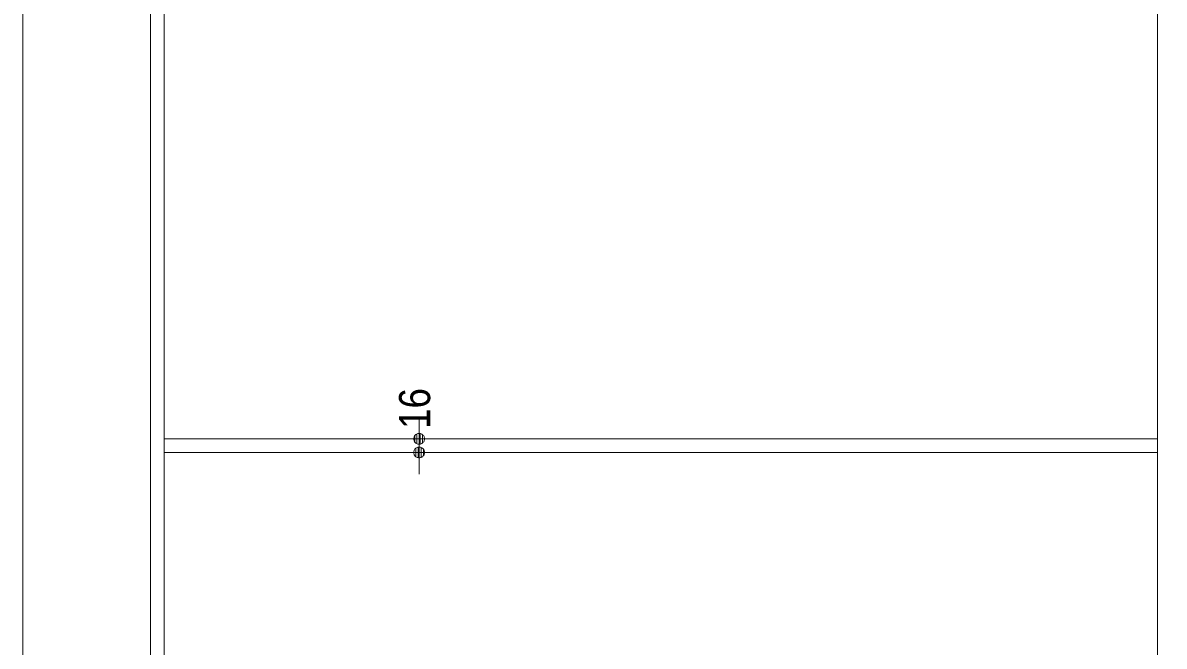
# Model space of a CAD drawing. Units: millimetres, scale not verified. Extents: x -6062 to 6062, y -3045 to 3045.
# Drawn here: x -5788 to -4446, y -704 to 29 of the extents above; entities that cross this region are included whole.
import ezdxf
from ezdxf.enums import TextEntityAlignment as Align

# ---------------------------------------------------------------- set-up
doc = ezdxf.new("R2010")
doc.units = ezdxf.units.MM
doc.header["$LTSCALE"] = 20
for name, color, linetype, lineweight in [('0-0_1図面枠', 7, 'Continuous', 9), ('0-2_3一般', 7, 'Continuous', 9), ('0-4_0', 7, 'Continuous', 9), ('0-5_2寸法-2', 7, 'Continuous', 9)]:
    doc.layers.add(name, color=color, linetype=linetype, lineweight=lineweight)
doc.styles.add('ＭＳ Ｐゴシック', font='')
doc.styles.get('ＭＳ Ｐゴシック').set_extended_font_data('MS PGothic')

# ---------------------------------------------------------------- blocks, each defined once
blk = doc.blocks.new('グループ-70')
at = {"layer": '0-2_3一般'}
blk.add_line((-77000, 7000), (-77000, -40000), dxfattribs=at)
blk = doc.blocks.new('グループ-71')
at = {"layer": '0-2_3一般'}
for p, q in [((-76680, -39740), (-76680, 6140)), ((-53320, -39740), (-53320, 6140)), ((-53320, 6140), (-53320, -39740)), ((-53320, -9200), (-76680, -9200)), ((-53320, -9520), (-76680, -9520))]:
    blk.add_line(p, q, dxfattribs=at)
blk.add_lwpolyline([(-77000, -39740), (-77000, 6140), (-53000, 6140)], dxfattribs=at)
blk = doc.blocks.new('グループ-72')
at = {"layer": '0-2_3一般'}
for name in ['グループ-70', 'グループ-71']:
    blk.add_blockref(name, (0, 0), dxfattribs=at)
blk = doc.blocks.new('_Dot')
at = {"layer": '0-4_0'}
for p, q in [((-10, 0), (-20, 0)), ((9.78, 2), (-9.78, 2)), ((7.99, 6), (-7.99, 6)), ((9.16, -3.98), (-9.16, -3.98)), ((6, -7.98), (-6, -7.98))]:
    blk.add_line(p, q, dxfattribs=at)
for points in [[(10, 0), (9.92, 1.25), (9.69, 2.49), (9.3, 3.68), (8.76, 4.82), (8.09, 5.88), (7.29, 6.85), (6.37, 7.71), (5.36, 8.44), (4.26, 9.05), (3.09, 9.51), (1.87, 9.82), (0.63, 9.98), (-0.63, 9.98), (-1.87, 9.82), (-3.09, 9.51), (-4.26, 9.05), (-5.36, 8.44), (-6.37, 7.71), (-7.29, 6.85), (-8.09, 5.88), (-8.76, 4.82), (-9.3, 3.68), (-9.69, 2.49), (-9.92, 1.25), (-10, 0), (0, 0)], [(-10, 0), (-9.92, -1.25), (-9.69, -2.49), (-9.3, -3.68), (-8.76, -4.82), (-8.09, -5.88), (-7.29, -6.85), (-6.37, -7.71), (-5.36, -8.44), (-4.26, -9.05), (-3.09, -9.51), (-1.87, -9.82), (-0.63, -9.98), (0.63, -9.98), (1.87, -9.82), (3.09, -9.51), (4.26, -9.05), (5.36, -8.44), (6.37, -7.71), (7.29, -6.85), (8.09, -5.88), (8.76, -4.82), (9.3, -3.68), (9.69, -2.49), (9.92, -1.25), (10, 0), (0, 0)]]:
    blk.add_lwpolyline(points, close=True, dxfattribs=at)
blk = doc.blocks.new('グループ-81')
at = {"layer": '0-0_1図面枠'}
blk.add_lwpolyline([(-80000, 55400), (80000, 55400), (80000, -55400), (-80000, -55400)], close=True, dxfattribs=at)
blk = doc.blocks.new('図面枠')
at = {"layer": '0-0_1図面枠'}
blk.add_blockref('グループ-81', (0, 0), dxfattribs=at)

msp = doc.modelspace()

# ---------------------------------------------------------------- linework, layer by layer
at = {"layer": '0-5_2寸法-2'}
for p, q in [((-5321.5, -447.29), (-5321.5, -434.58)), ((-5321.5, -460), (-5321.5, -476)), ((-5301.5, -460), (-5301.3, -460)), ((-5301.5, -476), (-5301.3, -476)), ((-5321.5, -488.71), (-5321.5, -501.42))]:
    msp.add_line(p, q, dxfattribs=at)

# ---------------------------------------------------------------- block references
at = {"layer": '0-0_1図面枠', "xscale": 0.05, "yscale": 0.05}
msp.add_blockref('図面枠', (-1787.5, 0), dxfattribs=at)
at = {"layer": '0-2_3一般', "xscale": 0.05, "yscale": 0.05}
msp.add_blockref('グループ-72', (-1787.5, 0), dxfattribs=at)
at = {"layer": '0-5_2寸法-2', "xscale": 0.6356201, "yscale": 0.6356201}
for p, rotation in [((-5321.5, -460), 270), ((-5321.5, -476), 90)]:
    msp.add_blockref('_Dot', p, dxfattribs=dict(at, rotation=rotation))

# ---------------------------------------------------------------- texts
at = {"layer": '0-5_2寸法-2', "style": 'ＭＳ Ｐゴシック', "width": 0.9}
msp.add_text('16', height=36.66, rotation=90, dxfattribs=at).set_placement((-5297.53, -448.33), align=Align.BOTTOM_LEFT)

doc.saveas('drawing.dxf')
